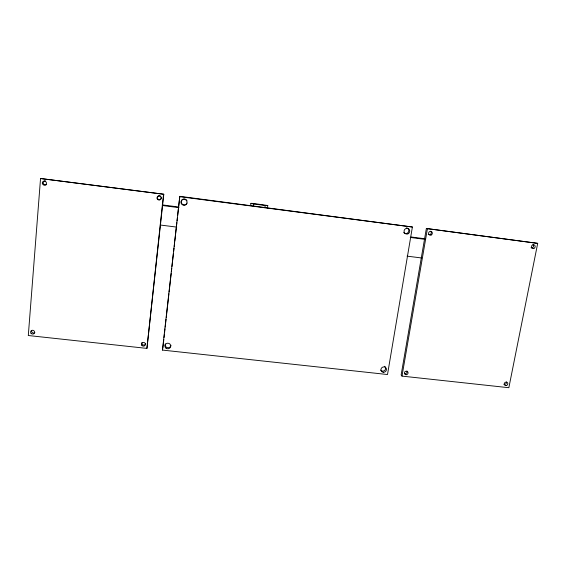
<?xml version="1.0" encoding="UTF-8"?>
<svg xmlns="http://www.w3.org/2000/svg" width="566" height="566" viewBox="0 0 566 566"><rect width="100%" height="100%" fill="white"/><g stroke="black" fill="none" stroke-linecap="round" stroke-linejoin="round"><path stroke-width="0.85" d="M40.54 178.516L28.3 335.518L146.927 348.401L163.807 194.244L40.54 178.516L163.807 194.244M146.927 348.401L163.503 194.555M162.449 350.085L179.804 196.331L412.402 227.016L387.505 374.529L162.449 350.085L162.746 349.017M162.845 348.14L163.822 339.367M164.02 337.612L164.409 334.103M164.607 332.348L165.003 328.839M165.194 327.084L166.079 319.182M166.277 317.427L168.923 293.733M169.121 291.978L171.18 273.555M171.371 271.8L171.767 268.291M171.958 266.536L173.429 253.37M173.628 251.615L174.017 248.106M174.215 246.351L174.611 242.842M174.802 241.088L176.274 227.921M176.472 226.167L176.861 222.657M177.059 220.903L177.448 217.394M177.646 215.639L178.531 207.743M178.729 205.989L179.705 197.209M250.589 205.649L250.95 203.321L253.596 203.491L267.718 205.515L267.555 207.856M253.54 206.279L253.837 204.001L250.887 203.378M264.895 207.757L265.192 205.486L267.852 205.6M426.361 228.501L401.138 374.947L402.002 376.107L508.848 387.71L537.7 243.359L426.361 228.501L537.7 243.359M402.002 376.107L427.387 228.968M160.256 225.02L176.734 227.1M407.081 256.143L421.804 257.997M162.272 204.899L178.913 207.043M410.951 236.963L424.967 238.774M162.357 205.508L178.906 207.637M410.23 237.444L425.016 239.354M253.837 204.001L265.192 205.486M179.592 196.657L412.402 227.016M406.459 227.85A2.922 2.795 -52.2 0 1 408.39 232.124A2.922 2.795 -52.2 0 1 403.664 232.463M187.028 203.067A3.021 2.964 36.6 0 1 183.129 204.687A3.021 2.964 36.6 0 1 181.431 200.781A3.021 2.964 36.6 0 1 185.33 199.168M186.016 199.557A3.021 2.964 36.6 0 1 186.985 200.781M170.967 345.26A2.908 2.78 4.1 0 1 167.387 347.637A2.908 2.78 4.1 0 1 165.364 343.923M384.675 366.294A2.795 2.639 -30.9 0 1 384.809 370.305A2.795 2.639 -30.9 0 1 380.692 370.129M34.88 332.659A2.016 1.882 18 0 1 31.675 330.473M145.759 343.435A1.953 1.861 7.6 0 1 143.368 345.027A1.953 1.861 7.6 0 1 141.995 342.543M161.36 197.435A2.038 1.981 36.9 0 1 159.336 199.692A2.038 1.981 36.9 0 1 157.39 197.265A2.038 1.981 36.9 0 1 160.093 195.843M160.56 196.105A2.038 1.981 36.9 0 1 160.935 196.48M46.667 184.502A2.115 1.995 36.5 0 1 43.341 183.405A2.115 1.995 36.5 0 1 45.471 180.858M506.372 381.958A1.84 1.684 -38.6 0 1 503.903 384.293M407.06 371.091A1.861 1.748 -32.8 0 1 404.584 373.461M430.634 231.253A1.946 1.847 -52.3 0 1 430.868 233.928A1.946 1.847 -52.3 0 1 428.207 234.296M533.03 244.583A1.931 1.783 -51.9 0 1 530.986 247.809M383.253 372.258A2.809 2.646 -30.9 0 0 386.295 368.501A2.809 2.646 -30.9 0 0 381.569 367.985A2.809 2.646 -30.9 0 0 383.253 372.258M166.086 348.231A2.922 2.795 4.1 0 0 170.713 346.307A2.922 2.795 4.1 0 0 166.63 343.428A2.922 2.795 4.1 0 0 166.086 348.231M181.269 203.42A3.042 2.979 36.4 0 0 186.469 204.1A3.042 2.979 36.4 0 0 184.375 199.296A3.042 2.979 36.4 0 0 181.269 203.42M407.895 233.843A2.936 2.809 -52.1 0 0 408.73 228.883A2.936 2.809 -52.1 0 0 404.089 230.815A2.936 2.809 -52.1 0 0 407.895 233.843M31.088 333.353A2.031 1.889 18 0 0 34.519 332.872A2.031 1.889 18 0 0 32.241 330.289A2.031 1.889 18 0 0 31.088 333.353M141.91 345.43A1.96 1.868 7.5 0 0 145.264 344.956A1.96 1.868 7.5 0 0 143.12 342.416A1.96 1.868 7.5 0 0 141.91 345.43M157.199 198.793A2.045 1.995 36.8 0 0 160.687 199.246A2.045 1.995 36.8 0 0 159.258 196.027A2.045 1.995 36.8 0 0 157.199 198.793M42.337 183.398A2.13 2.009 36.4 0 0 45.74 184.764A2.13 2.009 36.4 0 0 45.082 181.24A2.13 2.009 36.4 0 0 42.337 183.398M506.153 385.58A1.847 1.691 -38.6 0 0 507.518 382.743A1.847 1.691 -38.6 0 0 504.426 383.203A1.847 1.691 -38.6 0 0 506.153 385.58M405.928 374.727A1.868 1.755 -32.8 0 0 407.952 372.23A1.868 1.755 -32.8 0 0 404.824 371.89A1.868 1.755 -32.8 0 0 405.928 374.727M431.108 235.031A1.953 1.861 -52.2 0 0 431.681 231.742A1.953 1.861 -52.2 0 0 428.596 233.022A1.953 1.861 -52.2 0 0 431.108 235.031M533.915 248.361A1.939 1.79 -51.8 0 0 534.566 245.12A1.939 1.79 -51.8 0 0 531.524 246.387A1.939 1.79 -51.8 0 0 533.915 248.361"/></g></svg>
